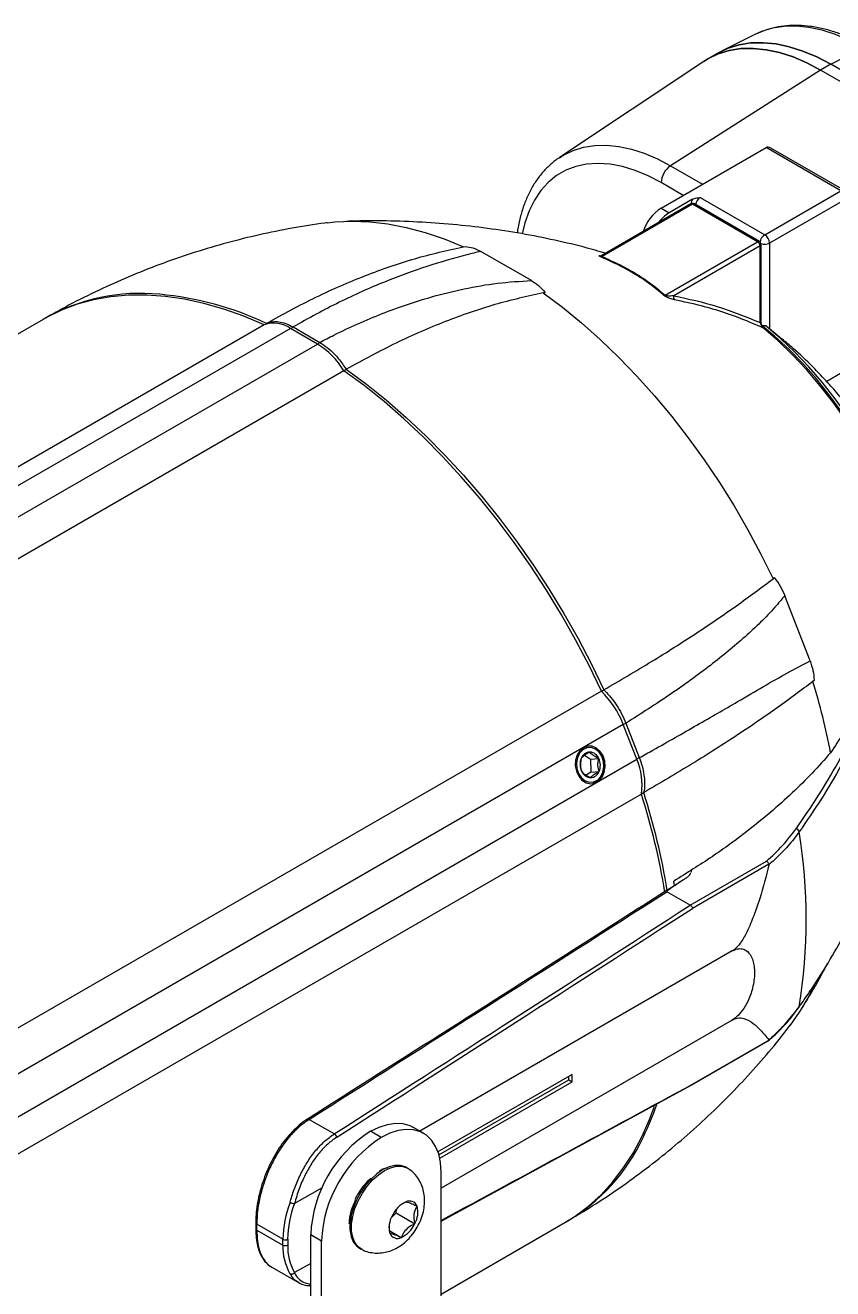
# Model space of a CAD drawing. Extents: x 6 to 132, y 2 to 97.
# Drawn here: x 94.89 to 103.66, y 76.07 to 89.8 of the extents above; entities that cross this region are included whole.
import ezdxf

# ---------------------------------------------------------------- set-up
doc = ezdxf.new("R2010")
doc.units = 0
doc.header["$MEASUREMENT"] = 0
doc.layers.add('OBJECT', color=7, linetype='CONTINUOUS')

msp = doc.modelspace()

# ---------------------------------------------------------------- linework, layer by layer
at = {"layer": 'OBJECT'}
for p, q in [((102.821, 89.698), (102.457, 89.518)), ((102.846, 89.71), (102.821, 89.698)), ((102.411, 89.494), (102.303, 89.431)), ((103.636, 89.372), (103.986, 89.554)), ((102.258, 89.403), (100.691, 88.36)), ((103.636, 89.372), (103.527, 89.31)), ((106.666, 87.623), (103.636, 89.372)), ((103.527, 89.31), (101.898, 88.271)), ((106.558, 87.56), (103.527, 89.31)), ((101.795, 87.81), (102.934, 88.468)), ((103.748, 87.998), (102.934, 88.468)), ((103.785, 88.001), (102.986, 88.462)), ((101.898, 88.271), (102.245, 88.07)), ((102.035, 87.948), (101.795, 88.087)), ((102.921, 87.52), (103.748, 87.998)), ((102.119, 87.855), (101.152, 87.296)), ((102.137, 87.853), (101.153, 87.284)), ((102.136, 87.907), (101.882, 87.76)), ((102.843, 87.445), (102.137, 87.853)), ((102.862, 87.447), (102.156, 87.855)), ((102.22, 87.925), (102.921, 87.52)), ((103.8, 87.908), (102.973, 87.43)), ((101.795, 87.81), (101.882, 87.76)), ((101.839, 86.865), (102.843, 87.445)), ((102.973, 87.43), (102.973, 86.499)), ((99.648, 87.39), (99.668, 87.394)), ((100.386, 87.023), (99.836, 87.34)), ((102.869, 87.4), (101.932, 86.859)), ((102.869, 86.566), (102.869, 87.4)), ((102.88, 86.581), (102.88, 87.415)), ((100.534, 86.894), (100.514, 86.89)), ((100.533, 86.892), (100.514, 86.89)), ((100.533, 86.892), (100.534, 86.894)), ((95.084, 86.601), (76.032, 75.603)), ((97.483, 86.543), (78.431, 75.545)), ((97.769, 86.503), (78.718, 75.505)), ((97.509, 86.558), (97.509, 86.558)), ((98.062, 86.334), (97.769, 86.503)), ((97.797, 86.519), (98.087, 86.352)), ((103.104, 86.387), (102.973, 86.499)), ((79.011, 75.336), (98.062, 86.334)), ((98.375, 86.059), (98.375, 86.059)), ((98.349, 86.044), (79.297, 75.045)), ((103.744, 86.012), (103.594, 85.926)), ((103.01, 83.785), (103.024, 83.796)), ((103.01, 83.785), (103.022, 83.795)), ((103.024, 83.796), (103.022, 83.795)), ((103.412, 82.892), (103.137, 83.6)), ((103.457, 82.68), (103.443, 82.669)), ((101.147, 82.562), (82.096, 71.564)), ((101.173, 82.577), (101.173, 82.577)), ((101.413, 82.215), (101.558, 81.841)), ((101.384, 82.201), (82.333, 71.203)), ((101.531, 81.823), (101.384, 82.201)), ((82.479, 70.825), (101.531, 81.823)), ((100.964, 81.867), (101.026, 81.823)), ((101.026, 81.823), (101.118, 81.831)), ((101.026, 81.823), (101.03, 81.684)), ((101.03, 81.684), (100.982, 81.649)), ((101.03, 81.684), (101.122, 81.692)), ((101.58, 81.446), (82.529, 70.448)), ((101.606, 81.461), (101.606, 81.461)), ((102.111, 80.238), (102.938, 80.716)), ((102.123, 80.598), (102.123, 80.623)), ((102.966, 80.683), (102.137, 80.204)), ((101.941, 80.454), (101.934, 80.501)), ((102.111, 80.238), (101.858, 80.385)), ((102.111, 80.238), (102.111, 80.238)), ((102.567, 79.741), (99.176, 77.783)), ((103.263, 79.092), (103.289, 79.127)), ((102.567, 78.991), (99.405, 77.165)), ((102.13, 78.287), (102.959, 78.765)), ((102.137, 78.295), (102.966, 78.774)), ((100.827, 78.401), (99.371, 77.561)), ((100.792, 78.341), (100.792, 78.381)), ((100.827, 78.321), (100.827, 78.401)), ((99.382, 77.527), (100.792, 78.341)), ((99.39, 77.492), (100.827, 78.321)), ((99.405, 76.808), (102.13, 78.287)), ((100.792, 78.341), (100.827, 78.321)), ((97.973, 77.912), (98.246, 77.755)), ((99.215, 77.761), (99.098, 77.828)), ((98.756, 77.715), (98.639, 77.783)), ((99.043, 77.38), (99.026, 77.39)), ((99.405, 73.053), (99.405, 77.34)), ((98.113, 77.17), (97.815, 76.997)), ((98.986, 76.997), (99.02, 77.014)), ((99.022, 77.016), (99.02, 77.014)), ((99.023, 77.016), (99.022, 77.016)), ((98.866, 76.845), (98.916, 76.896)), ((98.875, 76.866), (98.874, 76.864)), ((98.876, 76.868), (98.875, 76.866)), ((98.916, 76.896), (98.921, 76.936)), ((98.916, 76.896), (99.119, 76.778)), ((99.144, 76.972), (99.143, 76.972)), ((99.144, 76.97), (99.144, 76.972)), ((97.393, 76.788), (97.393, 76.726)), ((97.687, 76.61), (97.404, 76.774)), ((98.85, 76.675), (98.843, 76.752)), ((99.117, 76.776), (99.119, 76.778)), ((99.119, 76.778), (99.12, 76.78)), ((99.405, 76.015), (100.748, 76.79)), ((97.404, 76.71), (97.687, 76.547)), ((97.687, 76.547), (97.687, 76.61)), ((97.739, 76.61), (97.739, 76.547)), ((98.106, 76.59), (97.99, 76.658)), ((97.99, 68.611), (97.99, 76.658)), ((98.106, 68.544), (98.106, 76.59)), ((98.848, 76.7), (98.972, 76.628)), ((98.85, 76.675), (98.85, 76.672)), ((98.85, 76.672), (98.851, 76.672)), ((98.971, 76.629), (98.972, 76.628)), ((98.972, 76.628), (98.974, 76.63)), ((98.52, 76.513), (98.537, 76.503)), ((97.567, 76.306), (97.855, 76.139)), ((97.99, 76.348), (97.815, 76.247)), ((97.865, 76.138), (97.857, 76.143))]:
    msp.add_line(p, q, dxfattribs=at)
at = {"layer": 'OBJECT', "flags": 128}
for points in [[(103.986, 89.554), (103.837, 89.632), (103.689, 89.695), (103.543, 89.742), (103.4, 89.773), (103.262, 89.786), (103.13, 89.783), (103.004, 89.763), (102.885, 89.727), (102.846, 89.71)], [(103.527, 89.31), (103.376, 89.389), (103.227, 89.453), (103.079, 89.5), (102.935, 89.531), (102.795, 89.545), (102.661, 89.542), (102.534, 89.522), (102.414, 89.485), (102.303, 89.431), (102.258, 89.403)], [(102.258, 89.403), (102.303, 89.431), (102.414, 89.485), (102.534, 89.522), (102.661, 89.542), (102.795, 89.545), (102.935, 89.531), (103.079, 89.5), (103.227, 89.453), (103.376, 89.389), (103.527, 89.31)], [(103.636, 89.372), (103.485, 89.452), (103.335, 89.516), (103.187, 89.563), (103.043, 89.594), (102.904, 89.607), (102.77, 89.604), (102.642, 89.584), (102.522, 89.547), (102.411, 89.494)], [(102.411, 89.494), (102.522, 89.547), (102.642, 89.584), (102.77, 89.604), (102.904, 89.607), (103.043, 89.594), (103.187, 89.563), (103.335, 89.516), (103.485, 89.452), (103.636, 89.372)], [(100.69, 88.358), (100.734, 88.386), (100.839, 88.437), (100.953, 88.472), (101.075, 88.491), (101.202, 88.494), (101.335, 88.481), (101.472, 88.452), (101.612, 88.407), (101.754, 88.346), (101.898, 88.271)], [(101.795, 88.087), (101.653, 88.161), (101.513, 88.219), (101.374, 88.262), (101.24, 88.287), (101.11, 88.296), (100.985, 88.288), (100.868, 88.263), (100.759, 88.221), (100.658, 88.163), (100.568, 88.089), (100.487, 88), (100.418, 87.897), (100.361, 87.78), (100.316, 87.65), (100.287, 87.532)], [(98.167, 87.65), (98.252, 87.66), (98.438, 87.668), (98.63, 87.661), (98.826, 87.638), (99.027, 87.599), (99.231, 87.545), (99.438, 87.475), (99.648, 87.39)], [(100.514, 86.89), (100.723, 86.733), (100.93, 86.564), (101.134, 86.382), (101.335, 86.189), (101.532, 85.985), (101.724, 85.771), (101.91, 85.548), (102.09, 85.316), (102.263, 85.076), (102.429, 84.828), (102.588, 84.575), (102.737, 84.316), (102.878, 84.052), (103.01, 83.785)], [(97.483, 86.543), (97.263, 86.636), (97.045, 86.713), (96.83, 86.774), (96.619, 86.82), (96.411, 86.85), (96.208, 86.865), (96.01, 86.864), (95.818, 86.847), (95.632, 86.814), (95.454, 86.765), (95.283, 86.701), (95.12, 86.621), (95.084, 86.601)], [(104.603, 82.712), (104.618, 82.827), (104.63, 83.006), (104.63, 83.192), (104.618, 83.385), (104.594, 83.583), (104.557, 83.785), (104.51, 83.99), (104.45, 84.198), (104.38, 84.406), (104.299, 84.614), (104.208, 84.82), (104.107, 85.023), (103.996, 85.223), (103.878, 85.417), (103.751, 85.606), (103.617, 85.787), (103.477, 85.96), (103.332, 86.124), (103.181, 86.277), (103.027, 86.42), (102.892, 86.533)], [(104.612, 82.785), (104.62, 82.875), (104.626, 83.061), (104.62, 83.254), (104.601, 83.453), (104.57, 83.657), (104.528, 83.864), (104.473, 84.075), (104.407, 84.286), (104.329, 84.498), (104.241, 84.709), (104.143, 84.917), (104.035, 85.122), (103.918, 85.323), (103.793, 85.517), (103.66, 85.705), (103.52, 85.885), (103.374, 86.056), (103.223, 86.217), (103.067, 86.367), (102.908, 86.506)], [(104.588, 82.541), (104.597, 82.582), (104.628, 82.749), (104.647, 82.926), (104.653, 83.11), (104.647, 83.303), (104.628, 83.501), (104.597, 83.704), (104.554, 83.91), (104.499, 84.12), (104.433, 84.33), (104.355, 84.541), (104.267, 84.751), (104.168, 84.958), (104.06, 85.162), (103.943, 85.361), (103.817, 85.554), (103.684, 85.74), (103.544, 85.918), (103.398, 86.087), (103.247, 86.246), (103.092, 86.394), (102.933, 86.53)], [(98.375, 86.059), (98.594, 85.897), (98.812, 85.723), (99.027, 85.536), (99.239, 85.338), (99.447, 85.128), (99.65, 84.908), (99.848, 84.678), (100.04, 84.439), (100.225, 84.192), (100.404, 83.937), (100.575, 83.676), (100.738, 83.408), (100.892, 83.135), (101.038, 82.858), (101.173, 82.577)], [(101.147, 82.562), (101.012, 82.843), (100.866, 83.12), (100.712, 83.393), (100.549, 83.661), (100.378, 83.922), (100.199, 84.177), (100.014, 84.424), (99.822, 84.663), (99.624, 84.893), (99.421, 85.113), (99.213, 85.323), (99.001, 85.521), (98.786, 85.708), (98.568, 85.882), (98.349, 86.044)], [(100.952, 81.949), (100.913, 81.916), (100.883, 81.87), (100.866, 81.813), (100.863, 81.753), (100.875, 81.693), (100.9, 81.639), (100.935, 81.597), (100.979, 81.569), (101.027, 81.558), (101.075, 81.565), (101.118, 81.59), (101.153, 81.63), (101.176, 81.682), (101.186, 81.741), (101.182, 81.802), (101.164, 81.86), (101.133, 81.908), (101.093, 81.944), (101.046, 81.964), (100.998, 81.965), (100.952, 81.949)], [(101.104, 81.598), (101.139, 81.635), (101.163, 81.684), (101.174, 81.741), (101.17, 81.8), (101.152, 81.856), (101.121, 81.902), (101.081, 81.934), (101.035, 81.95), (100.988, 81.948), (100.945, 81.927), (100.91, 81.89), (100.886, 81.84), (100.875, 81.783), (100.88, 81.724), (100.898, 81.669), (100.929, 81.623), (100.969, 81.59), (101.014, 81.575), (101.061, 81.577), (101.104, 81.598)], [(103.29, 79.126), (103.293, 79.13), (103.294, 79.135)], [(100.748, 76.79), (100.861, 76.861), (101.007, 76.97), (101.142, 77.093), (101.268, 77.23), (101.384, 77.381), (101.49, 77.545), (101.584, 77.721), (101.667, 77.91), (101.721, 78.056)], [(98.639, 77.783), (98.731, 77.828), (98.822, 77.858), (98.909, 77.871), (98.99, 77.866), (99.064, 77.845), (99.098, 77.828)], [(99.405, 77.34), (99.398, 77.443), (99.379, 77.536), (99.346, 77.618), (99.302, 77.686), (99.246, 77.74), (99.181, 77.778), (99.107, 77.799), (99.025, 77.803), (98.939, 77.791), (98.848, 77.761), (98.756, 77.715)], [(99.026, 77.39), (99.015, 77.396), (98.963, 77.412), (98.904, 77.412), (98.84, 77.396), (98.774, 77.366), (98.709, 77.321), (98.645, 77.264), (98.586, 77.196), (98.533, 77.12), (98.488, 77.038), (98.453, 76.953), (98.429, 76.868), (98.417, 76.786), (98.416, 76.709), (98.428, 76.641), (98.452, 76.583), (98.486, 76.538), (98.52, 76.513)], [(98.662, 77.254), (98.726, 77.311), (98.792, 77.356), (98.857, 77.387), (98.921, 77.402), (98.98, 77.402), (99.032, 77.386), (99.054, 77.373)], [(98.548, 76.497), (98.548, 76.497), (98.503, 76.529), (98.469, 76.574), (98.445, 76.631), (98.433, 76.699), (98.434, 76.776), (98.446, 76.858), (98.47, 76.943), (98.505, 77.028), (98.55, 77.11), (98.603, 77.186), (98.662, 77.254)], [(97.393, 76.788), (97.393, 76.788), (97.393, 76.789)]]:
    msp.add_lwpolyline(points, dxfattribs=at)
at = {"layer": 'OBJECT'}
for centre, radius, start, end in [((102.032, 88.075), 0.237, 124.4667, 177.2658), ((102.284, 87.826), 0.169, 151.3721, 170.5094), ((102.137, 87.823), 0.0367, 60.0027, 119.9973), ((102.127, 87.838), 0.0185, 54.3823, 114.3082), ((102.148, 87.838), 0.0185, 65.6923, 125.6174), ((102.282, 87.829), 0.115, 122.9312, 170.7605), ((102.051, 87.412), 0.473, 122.6943, 162.4459), ((102.104, 87.4), 0.423, 121.6583, 144.1599), ((102.854, 87.43), 0.0185, 65.6923, 125.6174), ((102.813, 87.398), 0.0565, 2.6056, 57.3943), ((102.843, 87.415), 0.0367, 0, 60.0027), ((102.983, 87.424), 0.115, 122.8979, 171.6359), ((102.921, 87.533), 0.115, 248.3654, 297.0983), ((102.86, 87.425), 0.113, 2.6056, 57.3943), ((101.141, 87.297), 0.0169, 268.4616, 312.7011), ((102.861, 87.417), 0.0185, 294.375, 354.3047), ((96.141, 84.767), 2.117, 84.3535, 119.4366), ((96.035, 83.427), 3.461, 64.7968, 84.7936), ((101.828, 86.891), 0.0281, 256.892, 292.3835), ((101.968, 86.842), 0.0397, 154.1772, 226.318), ((97.586, 86.239), 0.322, 55.263, 108.7046), ((97.826, 86.473), 0.0542, 121.4774, 152.0863), ((102.861, 86.583), 0.0185, 294.375, 354.3047), ((97.607, 85.598), 0.865, 30.9757, 58.2421), ((98.116, 86.305), 0.0542, 121.478, 152.119), ((96.539, 80.548), 7.222, 10.7372, 17.0749), ((100.429, 81.832), 1.024, 21.1341, 45.4682), ((101.336, 82.35), 0.156, 287.9085, 299.4855), ((100.979, 81.775), 0.192, 16.3501, 58.3978), ((101.085, 81.768), 0.171, 157.5867, 205.6282), ((101.025, 81.798), 0.104, 92.4271, 160.2649), ((101.013, 81.788), 0.114, 22.2969, 85.9151), ((100.964, 81.757), 0.171, 337.5869, 25.6281), ((101.481, 81.977), 0.156, 287.9101, 299.4843), ((100.882, 81.546), 0.706, 351.8163, 23.1118), ((101.037, 81.737), 0.114, 202.297, 265.915), ((101.024, 81.727), 0.104, 272.4273, 340.2648), ((94.137, 79.098), 7.805, 9.4522, 17.5048), ((94.161, 79.113), 7.807, 9.4821, 17.5042), ((103.251, 81.024), 0.0447, 13.8977, 77.2046), ((97.419, 80.085), 5.951, 350.8135, 9.1865), ((101.424, 80.285), 2.23, 322.7457, 334.642), ((99.029, 78.988), 2.868, 333.8142, 341.3728), ((97.962, 77.898), 0.0179, 53.431, 117.1898), ((99.394, 76.597), 1.406, 122.4871, 177.5129), ((99.511, 76.529), 1.406, 122.4873, 177.5127), ((98.214, 77.704), 0.0597, 13.8802, 57.9321), ((99.706, 78.605), 2.093, 300.3844, 335.0546), ((98.866, 76.589), 1.179, 159.0518, 178.9866), ((98.872, 76.59), 1.134, 158.9419, 178.9771), ((99.154, 76.739), 0.306, 115.976, 155.089), ((99.063, 76.939), 0.0863, 22.88, 117.48), ((99.09, 76.74), 0.249, 150.1353, 195.2618), ((98.904, 76.904), 0.249, 330.1346, 15.2625), ((97.411, 76.79), 0.0183, 186.0366, 246.0347), ((97.411, 76.727), 0.0182, 183.1729, 246.0139), ((92.034, 76.742), 5.37, 359.6638, 0.3362), ((98.84, 76.905), 0.306, 295.9761, 335.0888), ((97.713, 76.66), 0.0565, 242.6093, 297.3907), ((98.931, 76.705), 0.0863, 202.8802, 297.4797), ((98.264, 76.526), 0.578, 177.9304, 210.1476), ((97.713, 76.597), 0.0565, 242.6093, 297.3907), ((98.292, 76.527), 0.553, 177.9025, 210.3695)]:
    msp.add_arc(centre, radius, start, end, dxfattribs=at)
for centre, major_axis, ratio, start_param, end_param in [((102.986, 88.378), (-0.052, 0.09), 0.577335, 5.497828, 6.283145), ((78.852, 70.716), (93.942, 58.794), 0.037104, 4.894091, 4.936518), ((80.614, 69.698), (59.937, 37.512), 0.037104, 4.987669, 5.055905), ((80.615, 69.669), (59.938, 37.541), 0.037478, 4.98785, 5.056076), ((80.615, 69.669), (59.943, 31.534), 0.037465, 5.011454, 5.059839)]:
    msp.add_ellipse(centre, major_axis=major_axis, ratio=ratio, start_param=start_param, end_param=end_param, dxfattribs=at)
for points, knots in [([(104.043, 89.557), (104.019, 89.571), (103.948, 89.611), (103.83, 89.667), (103.691, 89.721), (103.553, 89.761), (103.417, 89.786), (103.285, 89.797), (103.157, 89.794), (103.036, 89.775), (102.932, 89.748), (102.873, 89.721), (102.85, 89.71)], [0, 0, 0, 0, 0.058288, 0.168621, 0.279017, 0.389283, 0.499229, 0.608613, 0.717178, 0.824722, 0.931178, 1, 1, 1, 1]), ([(100.69, 88.357), (100.681, 88.352), (100.64, 88.326), (100.573, 88.268), (100.492, 88.182), (100.42, 88.084), (100.359, 87.975), (100.307, 87.856), (100.267, 87.726), (100.242, 87.619), (100.234, 87.554), (100.232, 87.538)], [0, 0, 0, 0, 0.034451, 0.163063, 0.291993, 0.421883, 0.553167, 0.686011, 0.82032, 0.955813, 1, 1, 1, 1]), ([(102.136, 87.907), (102.142, 87.91), (102.164, 87.92), (102.195, 87.923), (102.217, 87.925), (102.22, 87.925), (102.22, 87.925)], [0, 0, 0, 0, 0.283117, 0.90121, 0.995869, 1, 1, 1, 1]), ([(98.169, 87.65), (98.161, 87.649), (98.033, 87.635), (97.787, 87.593), (97.432, 87.523), (97.081, 87.435), (96.734, 87.333), (96.392, 87.216), (96.055, 87.084), (95.726, 86.938), (95.412, 86.785), (95.213, 86.673), (95.118, 86.62)], [0, 0, 0, 0, 0.008005, 0.119842, 0.231643, 0.343367, 0.454975, 0.566434, 0.677712, 0.788781, 0.899614, 1, 1, 1, 1]), ([(101.191, 87.319), (101.154, 87.33), (101.002, 87.376), (100.728, 87.443), (100.369, 87.519), (100.001, 87.579), (99.626, 87.625), (99.246, 87.657), (98.861, 87.671), (98.571, 87.674), (98.41, 87.667), (98.379, 87.666)], [0, 0, 0, 0, 0.042241, 0.171165, 0.301499, 0.433021, 0.565533, 0.698858, 0.832839, 0.967341, 1, 1, 1, 1]), ([(97.509, 86.558), (97.688, 86.657), (98.048, 86.854), (98.586, 87.085), (99.123, 87.273), (99.472, 87.351), (99.648, 87.39)], [0, 0, 0, 0, 0.247337, 0.4962, 0.7473, 1, 1, 1, 1]), ([(99.836, 87.34), (99.786, 87.328), (99.6, 87.283), (99.253, 87.183), (98.788, 87.013), (98.302, 86.797), (97.965, 86.612), (97.797, 86.519)], [0, 0, 0, 0, 0.085075, 0.310548, 0.536056, 0.768026, 1, 1, 1, 1]), ([(99.668, 87.394), (99.696, 87.39), (99.753, 87.382), (99.808, 87.354), (99.836, 87.34)], [0, 0, 0, 0, 0.491563, 1, 1, 1, 1]), ([(101.141, 87.28), (101.137, 87.282), (101.129, 87.285), (101.122, 87.289), (101.119, 87.293), (101.127, 87.295), (101.142, 87.293), (101.152, 87.291)], [0, 0, 0, 0, 0.108154, 0.215988, 0.364622, 0.608235, 1, 1, 1, 1]), ([(101.152, 87.297), (101.151, 87.296), (101.148, 87.294), (101.144, 87.293), (101.141, 87.292), (101.139, 87.292), (101.14, 87.292), (101.14, 87.292)], [0, 0, 0, 0, 0.135969, 0.423537, 0.66631, 0.931981, 1, 1, 1, 1]), ([(101.153, 87.284), (101.152, 87.285), (101.149, 87.285), (101.147, 87.287), (101.146, 87.288), (101.145, 87.291), (101.147, 87.294), (101.151, 87.295), (101.152, 87.296)], [0, 0, 0, 0, 0.102809, 0.194404, 0.306197, 0.411727, 0.771826, 1, 1, 1, 1]), ([(101.153, 87.284), (101.22, 87.254), (101.354, 87.195), (101.534, 87.093), (101.698, 86.983), (101.792, 86.905), (101.839, 86.865)], [0, 0, 0, 0, 0.25249, 0.507165, 0.752593, 1, 1, 1, 1]), ([(101.822, 86.864), (101.775, 86.903), (101.683, 86.981), (101.546, 87.072), (101.37, 87.176), (101.238, 87.236), (101.141, 87.28)], [0, 0, 0, 0, 0.245476, 0.49291, 0.630164, 1, 1, 1, 1]), ([(98.087, 86.352), (98.138, 86.378), (98.364, 86.495), (98.765, 86.673), (99.238, 86.834), (99.654, 86.937), (100.017, 87.001), (100.263, 87.016), (100.386, 87.023)], [0, 0, 0, 0, 0.0672975, 0.2970487, 0.5267956, 0.6845076, 0.8423459, 1, 1, 1, 1]), ([(100.386, 87.023), (100.412, 87.006), (100.465, 86.972), (100.511, 86.92), (100.534, 86.894)], [0, 0, 0, 0, 0.49156, 1, 1, 1, 1]), ([(100.514, 86.89), (100.339, 86.851), (99.99, 86.773), (99.455, 86.586), (98.915, 86.354), (98.555, 86.157), (98.375, 86.059)], [0, 0, 0, 0, 0.2511, 0.5038, 0.751137, 1, 1, 1, 1]), ([(101.94, 86.813), (101.924, 86.817), (101.903, 86.822), (101.87, 86.835), (101.851, 86.844), (101.836, 86.853), (101.826, 86.86), (101.823, 86.863), (101.822, 86.864)], [0, 0, 0, 0, 0.475407, 0.622904, 0.771203, 0.868409, 0.966167, 1, 1, 1, 1]), ([(101.932, 86.859), (101.917, 86.857), (101.898, 86.854), (101.87, 86.855), (101.858, 86.856), (101.85, 86.858), (101.846, 86.86), (101.842, 86.862), (101.84, 86.864), (101.839, 86.865), (101.839, 86.865)], [0, 0, 0, 0, 0.5422231, 0.6967741, 0.8349357, 0.8808129, 0.9104213, 0.9456057, 0.9766811, 1, 1, 1, 1]), ([(101.932, 86.859), (102.091, 86.824), (102.416, 86.753), (102.716, 86.629), (102.869, 86.566)], [0, 0, 0, 0, 0.489893, 1, 1, 1, 1]), ([(102.908, 86.506), (102.827, 86.541), (102.665, 86.612), (102.438, 86.69), (102.198, 86.759), (102.038, 86.793), (101.94, 86.813)], [0, 0, 0, 0, 0.264022, 0.528445, 0.709044, 1, 1, 1, 1]), ([(97.509, 86.558), (97.506, 86.557), (97.501, 86.553), (97.498, 86.548), (97.497, 86.546)], [0, 0, 0, 0, 0.599405, 1, 1, 1, 1]), ([(97.509, 86.558), (97.512, 86.56), (97.533, 86.569), (97.576, 86.579), (97.643, 86.578), (97.718, 86.56), (97.771, 86.533), (97.797, 86.519)], [0, 0, 0, 0, 0.035982, 0.26462, 0.499883, 0.745783, 1, 1, 1, 1]), ([(102.869, 86.566), (102.872, 86.56), (102.876, 86.548), (102.886, 86.531), (102.896, 86.517), (102.904, 86.509), (102.907, 86.506), (102.908, 86.506)], [0, 0, 0, 0, 0.333044, 0.627913, 0.827002, 0.966789, 1, 1, 1, 1]), ([(102.91, 86.505), (102.91, 86.505), (102.908, 86.506), (102.904, 86.511), (102.898, 86.519), (102.891, 86.531), (102.884, 86.549), (102.88, 86.567), (102.88, 86.577), (102.88, 86.581)], [0, 0, 0, 0, 0.024374, 0.11106, 0.207858, 0.350292, 0.55084, 0.828269, 1, 1, 1, 1]), ([(102.933, 86.53), (102.925, 86.53), (102.909, 86.531), (102.895, 86.537), (102.888, 86.54)], [0, 0, 0, 0, 0.536615, 1, 1, 1, 1]), ([(102.973, 86.499), (102.963, 86.507), (102.951, 86.516), (102.936, 86.528), (102.933, 86.53)], [0, 0, 0, 0, 0.849205, 1, 1, 1, 1]), ([(98.087, 86.352), (98.114, 86.334), (98.169, 86.3), (98.236, 86.237), (98.307, 86.158), (98.347, 86.099), (98.375, 86.059)], [0, 0, 0, 0, 0.255303, 0.519951, 0.668305, 1, 1, 1, 1]), ([(104.63, 83.471), (104.626, 83.511), (104.613, 83.64), (104.578, 83.854), (104.527, 84.108), (104.466, 84.349), (104.4, 84.562), (104.336, 84.741), (104.277, 84.885), (104.222, 85.007), (104.167, 85.119), (104.109, 85.225), (104.048, 85.33), (103.983, 85.433), (103.911, 85.539), (103.827, 85.652), (103.725, 85.779), (103.596, 85.927), (103.43, 86.1), (103.265, 86.257), (103.15, 86.353), (103.109, 86.387)], [0, 0, 0, 0, 0.036498, 0.117957, 0.197373, 0.274199, 0.346145, 0.400552, 0.444565, 0.481663, 0.514448, 0.547557, 0.579346, 0.611885, 0.646702, 0.686078, 0.732747, 0.790254, 0.86275, 0.951959, 1, 1, 1, 1]), ([(98.375, 86.059), (98.372, 86.057), (98.366, 86.053), (98.358, 86.046), (98.354, 86.042), (98.353, 86.041)], [0, 0, 0, 0, 0.3967416, 0.7932048, 1, 1, 1, 1]), ([(101.173, 82.577), (101.348, 82.68), (101.699, 82.886), (102.177, 83.191), (102.623, 83.493), (102.881, 83.687), (103.01, 83.785)], [0, 0, 0, 0, 0.24686, 0.49372, 0.74686, 1, 1, 1, 1]), ([(103.024, 83.796), (103.047, 83.766), (103.092, 83.704), (103.122, 83.635), (103.137, 83.6)], [0, 0, 0, 0, 0.491564, 1, 1, 1, 1]), ([(103.137, 83.6), (103.102, 83.558), (102.974, 83.404), (102.714, 83.153), (102.333, 82.84), (101.903, 82.527), (101.576, 82.319), (101.413, 82.215)], [0, 0, 0, 0, 0.085075, 0.310548, 0.536056, 0.768026, 1, 1, 1, 1]), ([(101.558, 81.841), (101.607, 81.868), (101.824, 81.989), (102.19, 82.197), (102.586, 82.426), (102.908, 82.615), (103.171, 82.767), (103.332, 82.85), (103.412, 82.892)], [0, 0, 0, 0, 0.067297, 0.297049, 0.526796, 0.684508, 0.842346, 1, 1, 1, 1]), ([(103.412, 82.892), (103.424, 82.857), (103.448, 82.787), (103.454, 82.716), (103.457, 82.68)], [0, 0, 0, 0, 0.49156, 1, 1, 1, 1]), ([(103.443, 82.669), (103.317, 82.574), (103.066, 82.384), (102.626, 82.086), (102.145, 81.778), (101.786, 81.567), (101.606, 81.461)], [0, 0, 0, 0, 0.246859, 0.493718, 0.746859, 1, 1, 1, 1]), ([(101.173, 82.577), (101.17, 82.575), (101.165, 82.572), (101.156, 82.566), (101.151, 82.562), (101.149, 82.56)], [0, 0, 0, 0, 0.381349, 0.762431, 1, 1, 1, 1]), ([(101.173, 82.577), (101.177, 82.574), (101.203, 82.548), (101.251, 82.495), (101.313, 82.411), (101.369, 82.316), (101.398, 82.249), (101.413, 82.215)], [0, 0, 0, 0, 0.0359815, 0.2646203, 0.4998826, 0.7457832, 1, 1, 1, 1]), ([(103.261, 81.068), (103.342, 81.186), (103.506, 81.424), (103.72, 81.788), (103.913, 82.157), (104.019, 82.407), (104.072, 82.532)], [0, 0, 0, 0, 0.249194, 0.498388, 0.749195, 1, 1, 1, 1]), ([(104.106, 82.498), (104.094, 82.469), (104.037, 82.33), (103.924, 82.083), (103.747, 81.743), (103.54, 81.393), (103.376, 81.154), (103.294, 81.035)], [0, 0, 0, 0, 0.0572655, 0.2780956, 0.4992061, 0.7494033, 1, 1, 1, 1]), ([(104.048, 82.607), (104, 82.511), (103.881, 82.269), (103.727, 82.034), (103.635, 81.894)], [0, 0, 0, 0, 0.401285, 1, 1, 1, 1]), ([(101.127, 81.901), (101.126, 81.903), (101.114, 81.923), (101.096, 81.931), (101.08, 81.938)], [0, 0, 0, 0, 0.0893392, 1, 1, 1, 1]), ([(100.928, 81.833), (100.923, 81.812), (100.915, 81.778), (100.921, 81.728), (100.928, 81.704), (100.931, 81.694)], [0, 0, 0, 0, 0.439126, 0.751374, 1, 1, 1, 1]), ([(101.021, 81.901), (101.013, 81.897), (100.992, 81.886), (100.96, 81.865), (100.938, 81.846), (100.93, 81.836), (100.928, 81.833)], [0, 0, 0, 0, 0.180942, 0.506292, 0.843975, 1, 1, 1, 1]), ([(101.118, 81.831), (101.099, 81.841), (101.067, 81.857), (101.036, 81.882), (101.025, 81.896), (101.021, 81.901)], [0, 0, 0, 0, 0.4391257, 0.7513743, 1, 1, 1, 1]), ([(101.164, 81.829), (101.168, 81.809), (101.179, 81.768), (101.174, 81.702), (101.152, 81.64), (101.115, 81.592), (101.079, 81.565), (101.056, 81.561), (101.052, 81.561)], [0, 0, 0, 0, 0.17787, 0.369433, 0.560975, 0.754575, 0.953566, 1, 1, 1, 1]), ([(101.122, 81.692), (101.116, 81.711), (101.107, 81.745), (101.109, 81.795), (101.115, 81.82), (101.118, 81.831)], [0, 0, 0, 0, 0.439126, 0.751375, 1, 1, 1, 1]), ([(101.558, 81.841), (101.569, 81.81), (101.591, 81.747), (101.61, 81.654), (101.618, 81.565), (101.614, 81.502), (101.608, 81.469), (101.606, 81.461)], [0, 0, 0, 0, 0.228634, 0.463901, 0.692531, 0.927788, 1, 1, 1, 1]), ([(103.635, 81.894), (103.569, 81.82), (103.438, 81.672), (103.22, 81.456), (102.984, 81.245), (102.697, 81.012), (102.353, 80.761), (102.074, 80.588), (101.934, 80.501)], [0, 0, 0, 0, 0.145761, 0.291523, 0.4385, 0.585476, 0.79231, 1, 1, 1, 1]), ([(100.931, 81.694), (100.94, 81.683), (100.955, 81.665), (100.994, 81.641), (101.018, 81.629), (101.029, 81.623)], [0, 0, 0, 0, 0.439127, 0.751374, 1, 1, 1, 1]), ([(101.029, 81.623), (101.031, 81.627), (101.039, 81.637), (101.061, 81.656), (101.093, 81.676), (101.114, 81.688), (101.122, 81.692)], [0, 0, 0, 0, 0.156026, 0.493707, 0.819058, 1, 1, 1, 1]), ([(101.581, 81.454), (101.582, 81.454), (101.588, 81.454), (101.597, 81.457), (101.603, 81.46), (101.606, 81.461)], [0, 0, 0, 0, 0.164765, 0.582238, 1, 1, 1, 1]), ([(102.938, 80.716), (102.999, 80.772), (103.121, 80.885), (103.214, 81.007), (103.261, 81.068)], [0, 0, 0, 0, 0.4976804, 1, 1, 1, 1]), ([(103.294, 81.035), (103.285, 81.022), (103.237, 80.957), (103.136, 80.834), (103.025, 80.732), (102.965, 80.677)], [0, 0, 0, 0, 0.104523, 0.522939, 1, 1, 1, 1]), ([(102.938, 80.716), (102.939, 80.716), (102.941, 80.715), (102.946, 80.711), (102.954, 80.704), (102.962, 80.694), (102.964, 80.686), (102.966, 80.683)], [0, 0, 0, 0, 0.012955, 0.190783, 0.461144, 0.730556, 1, 1, 1, 1]), ([(102.11, 80.589), (102.11, 80.589), (102.112, 80.578), (102.099, 80.557), (102.078, 80.54), (102.068, 80.532)], [0, 0, 0, 0, 0.0191929, 0.5334484, 1, 1, 1, 1]), ([(102.104, 80.575), (102.104, 80.572), (102.103, 80.566), (102.096, 80.558), (102.091, 80.552)], [0, 0, 0, 0, 0.32083, 1, 1, 1, 1]), ([(102.965, 80.677), (102.935, 80.554), (102.882, 80.346), (102.795, 80.101), (102.723, 79.938), (102.665, 79.836), (102.61, 79.769), (102.578, 79.748), (102.567, 79.741)], [0, 0, 0, 0, 0.361999, 0.615858, 0.744331, 0.871977, 0.954852, 1, 1, 1, 1]), ([(102.965, 80.677), (102.966, 80.678), (102.966, 80.68), (102.966, 80.682), (102.966, 80.683)], [0, 0, 0, 0, 0.521598, 1, 1, 1, 1]), ([(103.294, 79.135), (103.303, 79.148), (103.35, 79.213), (103.467, 79.384), (103.635, 79.65), (103.814, 79.967), (103.973, 80.283), (104.061, 80.492), (104.106, 80.596)], [0, 0, 0, 0, 0.027601, 0.138011, 0.358994, 0.579976, 0.789989, 1, 1, 1, 1]), ([(102.027, 80.506), (101.699, 80.298), (100.343, 79.433), (98.985, 78.569), (97.954, 77.914)], [0, 0, 0, 0, 0.241247, 1, 1, 1, 1]), ([(102.068, 80.532), (102.066, 80.531), (102.054, 80.523), (102.003, 80.491), (101.947, 80.455), (101.898, 80.421), (101.883, 80.41), (101.873, 80.402), (101.867, 80.397), (101.863, 80.393), (101.86, 80.391), (101.859, 80.389), (101.858, 80.388), (101.857, 80.387), (101.857, 80.386), (101.857, 80.385), (101.858, 80.385), (101.858, 80.385)], [0, 0, 0, 0, 0.032281, 0.161407, 0.677971, 0.783274, 0.853907, 0.901335, 0.933233, 0.95474, 0.969295, 0.979202, 0.986007, 0.99267, 0.995528, 0.998416, 1, 1, 1, 1]), ([(102.111, 80.238), (102.114, 80.236), (102.12, 80.232), (102.128, 80.223), (102.134, 80.213), (102.136, 80.207), (102.137, 80.204), (102.137, 80.204)], [0, 0, 0, 0, 0.2703339, 0.5406603, 0.8110376, 0.9725703, 1, 1, 1, 1]), ([(102.567, 79.741), (102.581, 79.748), (102.615, 79.765), (102.668, 79.769), (102.728, 79.747), (102.771, 79.694), (102.797, 79.624), (102.807, 79.563), (102.81, 79.496), (102.805, 79.423), (102.786, 79.319), (102.745, 79.204), (102.683, 79.097), (102.622, 79.027), (102.583, 79.002), (102.567, 78.991)], [0, 0, 0, 0, 0.04617, 0.114503, 0.189172, 0.303153, 0.377261, 0.451432, 0.500151, 0.577704, 0.655213, 0.777804, 0.870249, 0.945882, 1, 1, 1, 1]), ([(103.318, 79.111), (103.329, 79.129), (103.407, 79.25), (103.501, 79.413), (103.579, 79.56), (103.6, 79.6)], [0, 0, 0, 0, 0.11401, 0.762122, 1, 1, 1, 1]), ([(102.96, 78.767), (102.973, 78.779), (103.032, 78.828), (103.121, 78.919), (103.209, 79.016), (103.251, 79.075), (103.263, 79.092)], [0, 0, 0, 0, 0.113654, 0.483421, 0.853659, 1, 1, 1, 1]), ([(102.965, 78.776), (102.979, 78.788), (103.046, 78.847), (103.164, 78.965), (103.249, 79.076), (103.294, 79.135)], [0, 0, 0, 0, 0.104523, 0.52294, 1, 1, 1, 1]), ([(100.78, 76.811), (100.857, 76.856), (101.037, 76.961), (101.309, 77.142), (101.598, 77.349), (101.877, 77.569), (102.146, 77.798), (102.403, 78.038), (102.649, 78.287), (102.882, 78.545), (103.065, 78.762), (103.166, 78.896), (103.198, 78.938)], [0, 0, 0, 0, 0.082223, 0.192241, 0.301916, 0.41122, 0.520126, 0.628606, 0.736626, 0.844152, 0.951145, 1, 1, 1, 1]), ([(102.567, 78.991), (102.587, 78.999), (102.636, 79.021), (102.716, 79.005), (102.798, 78.957), (102.886, 78.87), (102.936, 78.812), (102.965, 78.776)], [0, 0, 0, 0, 0.081848, 0.202357, 0.427499, 0.653759, 1, 1, 1, 1]), ([(102.966, 78.774), (102.966, 78.774), (102.966, 78.775), (102.966, 78.776), (102.965, 78.776)], [0, 0, 0, 0, 0.514657, 1, 1, 1, 1]), ([(102.958, 78.766), (102.959, 78.766), (102.963, 78.767), (102.964, 78.771), (102.966, 78.774)], [0, 0, 0, 0, 0.270349, 1, 1, 1, 1]), ([(102.13, 78.287), (102.131, 78.288), (102.134, 78.289), (102.136, 78.293), (102.137, 78.295), (102.137, 78.295)], [0, 0, 0, 0, 0.50661, 0.92838, 1, 1, 1, 1]), ([(97.954, 77.913), (97.952, 77.912), (97.921, 77.895), (97.865, 77.85), (97.787, 77.778), (97.713, 77.695), (97.646, 77.602), (97.586, 77.502), (97.533, 77.396), (97.487, 77.287), (97.45, 77.176), (97.422, 77.065), (97.403, 76.956), (97.394, 76.863), (97.394, 76.81), (97.394, 76.789)], [0, 0, 0, 0, 0.0076751, 0.0919694, 0.1770926, 0.262371, 0.347434, 0.4332126, 0.5184741, 0.6038557, 0.6895314, 0.7745374, 0.8599849, 0.9456984, 1, 1, 1, 1]), ([(97.973, 77.912), (97.938, 77.887), (97.866, 77.837), (97.767, 77.737), (97.676, 77.621), (97.596, 77.491), (97.528, 77.351), (97.474, 77.206), (97.434, 77.06), (97.408, 76.912), (97.405, 76.821), (97.404, 76.774)], [0, 0, 0, 0, 0.107974, 0.219101, 0.327049, 0.438077, 0.546914, 0.65888, 0.768155, 0.880652, 1, 1, 1, 1]), ([(97.765, 77.011), (97.768, 77.021), (97.784, 77.08), (97.821, 77.189), (97.884, 77.33), (97.959, 77.461), (98.044, 77.578), (98.14, 77.679), (98.21, 77.729), (98.246, 77.755)], [0, 0, 0, 0, 0.034633, 0.19537, 0.360682, 0.51822, 0.680112, 0.837747, 1, 1, 1, 1]), ([(98.272, 77.718), (98.239, 77.695), (98.171, 77.647), (98.08, 77.549), (97.998, 77.436), (97.925, 77.305), (97.86, 77.157), (97.829, 77.051), (97.813, 76.997)], [0, 0, 0, 0, 0.156758, 0.318252, 0.475358, 0.636891, 0.815306, 1, 1, 1, 1]), ([(98.643, 77.274), (98.631, 77.262), (98.595, 77.229), (98.545, 77.169), (98.499, 77.101), (98.478, 77.06), (98.469, 77.042)], [0, 0, 0, 0, 0.1757, 0.530169, 0.794989, 1, 1, 1, 1]), ([(98.549, 76.499), (98.554, 76.495), (98.581, 76.48), (98.636, 76.466), (98.708, 76.457), (98.779, 76.463), (98.849, 76.48), (98.917, 76.509), (98.982, 76.55), (99.044, 76.603), (99.1, 76.667), (99.149, 76.741), (99.188, 76.822), (99.214, 76.907), (99.227, 76.991), (99.227, 77.071), (99.213, 77.147), (99.188, 77.217), (99.151, 77.281), (99.107, 77.334), (99.071, 77.36), (99.054, 77.372)], [0, 0, 0, 0, 0.013779, 0.066472, 0.117678, 0.168282, 0.21922, 0.271508, 0.326113, 0.383521, 0.443232, 0.503991, 0.565843, 0.629518, 0.688565, 0.745728, 0.800499, 0.853479, 0.905378, 0.956712, 1, 1, 1, 1]), ([(98.827, 77.387), (98.822, 77.386), (98.792, 77.379), (98.761, 77.367), (98.735, 77.351), (98.735, 77.35)], [0, 0, 0, 0, 0.166368, 0.997316, 1, 1, 1, 1]), ([(97.765, 77.011), (97.765, 77.011), (97.766, 77.01), (97.771, 77.008), (97.78, 77.004), (97.792, 77), (97.804, 76.998), (97.81, 76.997), (97.813, 76.997)], [0, 0, 0, 0, 0.014773, 0.108409, 0.331643, 0.554547, 0.777271, 1, 1, 1, 1]), ([(97.813, 76.997), (97.813, 76.997), (97.814, 76.997), (97.814, 76.997), (97.815, 76.997)], [0, 0, 0, 0, 0.68103, 1, 1, 1, 1]), ([(98.476, 77.038), (98.469, 77.022), (98.447, 76.976), (98.423, 76.905), (98.408, 76.833), (98.406, 76.796), (98.405, 76.779)], [0, 0, 0, 0, 0.1757016, 0.5301691, 0.7949894, 1, 1, 1, 1]), ([(99.023, 77.016), (99.031, 77.015), (99.045, 77.013), (99.095, 76.993), (99.128, 76.979), (99.143, 76.972)], [0, 0, 0, 0, 0.437637, 0.757907, 1, 1, 1, 1]), ([(99.144, 76.97), (99.131, 76.948), (99.11, 76.91), (99.108, 76.839), (99.116, 76.798), (99.12, 76.78)], [0, 0, 0, 0, 0.437638, 0.757907, 1, 1, 1, 1]), ([(97.394, 76.726), (97.393, 76.722), (97.392, 76.686), (97.397, 76.622), (97.411, 76.536), (97.436, 76.46), (97.47, 76.395), (97.514, 76.343), (97.551, 76.312), (97.575, 76.302), (97.578, 76.301)], [0, 0, 0, 0, 0.017038, 0.176616, 0.336921, 0.49889, 0.659539, 0.819452, 0.974601, 1, 1, 1, 1]), ([(98.413, 76.775), (98.413, 76.761), (98.413, 76.72), (98.419, 76.676), (98.431, 76.653), (98.433, 76.648)], [0, 0, 0, 0, 0.288415, 0.870277, 1, 1, 1, 1]), ([(99.117, 76.776), (99.106, 76.771), (99.072, 76.754), (99.02, 76.715), (98.988, 76.668), (98.977, 76.639), (98.974, 76.63)], [0, 0, 0, 0, 0.172696, 0.506459, 0.852872, 1, 1, 1, 1]), ([(97.404, 76.71), (97.405, 76.67), (97.408, 76.589), (97.431, 76.485), (97.469, 76.401), (97.514, 76.34), (97.553, 76.317), (97.568, 76.308)], [0, 0, 0, 0, 0.213107, 0.426221, 0.639215, 0.852218, 1, 1, 1, 1]), ([(98.971, 76.629), (98.945, 76.64), (98.9, 76.66), (98.864, 76.671), (98.855, 76.671), (98.851, 76.672)], [0, 0, 0, 0, 0.437637, 0.757907, 1, 1, 1, 1]), ([(97.765, 76.236), (97.765, 76.236), (97.766, 76.235), (97.771, 76.233), (97.78, 76.231), (97.792, 76.233), (97.804, 76.237), (97.81, 76.243), (97.813, 76.246)], [0, 0, 0, 0, 0.014773, 0.108409, 0.331643, 0.554547, 0.777271, 1, 1, 1, 1]), ([(97.857, 76.143), (97.843, 76.15), (97.806, 76.169), (97.781, 76.21), (97.765, 76.236)], [0, 0, 0, 0, 0.3502815, 1, 1, 1, 1]), ([(97.815, 76.247), (97.814, 76.247), (97.814, 76.246), (97.813, 76.246), (97.813, 76.246)], [0, 0, 0, 0, 0.681974, 1, 1, 1, 1]), ([(97.813, 76.246), (97.816, 76.24), (97.832, 76.211), (97.867, 76.17), (97.923, 76.133), (97.969, 76.127), (97.99, 76.124)], [0, 0, 0, 0, 0.073882, 0.400249, 0.726615, 1, 1, 1, 1]), ([(97.865, 76.136), (97.878, 76.129), (97.908, 76.114), (97.95, 76.106), (97.981, 76.108), (97.99, 76.108)], [0, 0, 0, 0, 0.329244, 0.805586, 1, 1, 1, 1])]:
    msp.add_open_spline(points, degree=3, knots=knots, dxfattribs=at)

doc.saveas('drawing.dxf')
